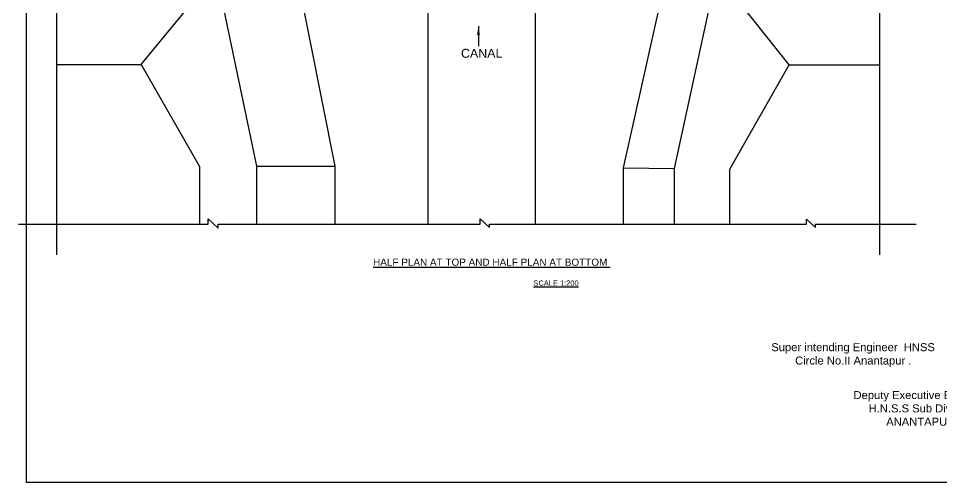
# Model space of a CAD drawing. Header units: millimetres. Extents: x 5124 to 2388300, y 2311 to 44316435.
# Drawn here: x 2378708 to 2383895, y 44310129 to 44312740 of the extents above; entities that cross this region are included whole.
import ezdxf

# ---------------------------------------------------------------- set-up
doc = ezdxf.new("R2010")
doc.units = ezdxf.units.MM
doc.header["$MEASUREMENT"] = 0
doc.layers.add('DRAWING', color=2, linetype='Continuous')
doc.layers.add('TEXT', color=7, linetype='Continuous')
doc.styles.get("Standard").update_dxf_attribs({"font": 'arial.ttf', "height": 25})
doc.dimstyles.get("Standard").update_dxf_attribs({"dimtxt": 25, "dimasz": 25, "dimexe": 0.18, "dimexo": 0.0625, "dimgap": 0.09, "dimtad": 0, "dimdec": 0, "dimzin": 0, "dimdsep": 46, "dimtxsty": 'Standard', "dimcen": 0.09, "dimse1": 1, "dimse2": 1, "dimadec": 0, "dimazin": 0, "dimtfac": 1, "dimtdec": 0, "dimtofl": 0, "dimtmove": 0, "dimatfit": 3, "dimfxl": 1, "dimtolj": 1, "dimtzin": 0, "dimarcsym": 0})

msp = doc.modelspace()

# ---------------------------------------------------------------- linework, layer by layer
msp.add_lwpolyline([(2378752.6, 44316435.3), (2388300, 44316435.3), (2388300, 44310129.1), (2378752.6, 44310129.1)], close=True)
at = {"layer": 'DRAWING', "color": 0}
for points in [[(2378926.5, 44314678.5), (2378926.5, 44313849.4), (2378945.1, 44313849.4), (2378896.7, 44313794.1), (2378921.1, 44313794.1), (2378921.1, 44311410.3)], [(2380504.2, 44314678.5), (2380504.2, 44314327.7), (2380276.6, 44313271.1), (2380276.6, 44312967.1), (2380485.9, 44311908.9), (2380485.9, 44311582.7)], [(2381019.4, 44314678.5), (2381019.4, 44313403), (2380979.7, 44313270.2), (2380979.7, 44312970.8), (2381008, 44312830.8), (2381008, 44311582.7)], [(2382108, 44311582.7), (2382108, 44311899.4), (2382346.4, 44312966.5), (2382346.4, 44313272.6), (2382137.6, 44314330.1), (2382137.6, 44314678.5)], [(2383551.7, 44314678.5), (2383551.7, 44313849.4), (2383570.2, 44313849.4), (2383521.9, 44313794.1), (2383546.2, 44313794.1), (2383546.2, 44311410.3)], [(2381615.3, 44313416), (2381639.6, 44313266.2), (2381639.6, 44312960.8), (2381611, 44312837.3), (2381611, 44311582.7)], [(2378921.1, 44312995.9), (2379818.3, 44312995.9), (2380046.3, 44311910), (2380046.3, 44311582.7)], [(2378921.1, 44312480.9), (2379398.3, 44312480.9), (2379818.3, 44312995.9)], [(2383546.2, 44312995), (2382630.5, 44312995), (2382392.3, 44311895.9), (2382392.3, 44311582.7)], [(2383039, 44312480.3), (2382630.5, 44312995)], [(2379398.3, 44312480.9), (2379725.6, 44311906.9), (2379725.6, 44311582.7)], [(2382705.9, 44311582.7), (2382705.9, 44311892.8), (2383039, 44312480.3), (2383546.2, 44312480.3)], [(2380046.3, 44311910), (2380485.9, 44311910)], [(2382108, 44311899.4), (2382392.3, 44311895.9)], [(2378708, 44311582.7), (2379773.5, 44311582.7), (2379773.5, 44311613.1), (2379830.4, 44311560.8), (2379830.4, 44311582.7), (2381302, 44311582.7), (2381302, 44311612.8), (2381354.7, 44311563.4), (2381354.7, 44311582.7), (2383135.3, 44311582.7), (2383135.3, 44311610.5), (2383186.1, 44311564.6), (2383186.1, 44311582.7), (2383555.3, 44311582.7), (2383752.3, 44311582.7)]]:
    msp.add_lwpolyline(points, dxfattribs=at)

# ---------------------------------------------------------------- texts
at = {"layer": 'TEXT', "color": 0}
for s, height, p in [('CANAL ', 50, (2381194.6, 44312519.2)), ('%%UHALF PLAN AT TOP AND HALF PLAN AT BOTTOM ', 40, (2380700.7, 44311348.9)), ('%%USCALE 1:200', 30, (2381601.9, 44311236.1))]:
    msp.add_text(s, height=height, dxfattribs=at).set_placement(p)
at = {"layer": 'TEXT', "color": 0, "char_height": 45, "attachment_point": 1}
for s, insert, width in [('\\pi5.7917;Super intending Engineer  HNSS \\P\\pi139.89;Circle No.II Anantapur .', (2382932.6, 44310913.2), 924.568), ('\\pi10.728;Deputy Executive Engineer  \\P\\pi95.602;H.N.S.S Sub Division  \\P\\pi194.43;ANANTAPUR ', (2383389.8, 44310643.9), 775.774)]:
    msp.add_mtext(s, dxfattribs=dict(at, insert=insert, width=width))

# ---------------------------------------------------------------- leaders
at = {"layer": 'TEXT', "color": 0}
msp.add_leader([(2381292.8, 44312696.8), (2381292.8, 44312583.7)], dimstyle='Standard', override={"dimasz": 50, "dimgap": 0.09, "dimtad": 0}, dxfattribs=at)

doc.saveas('drawing.dxf')
